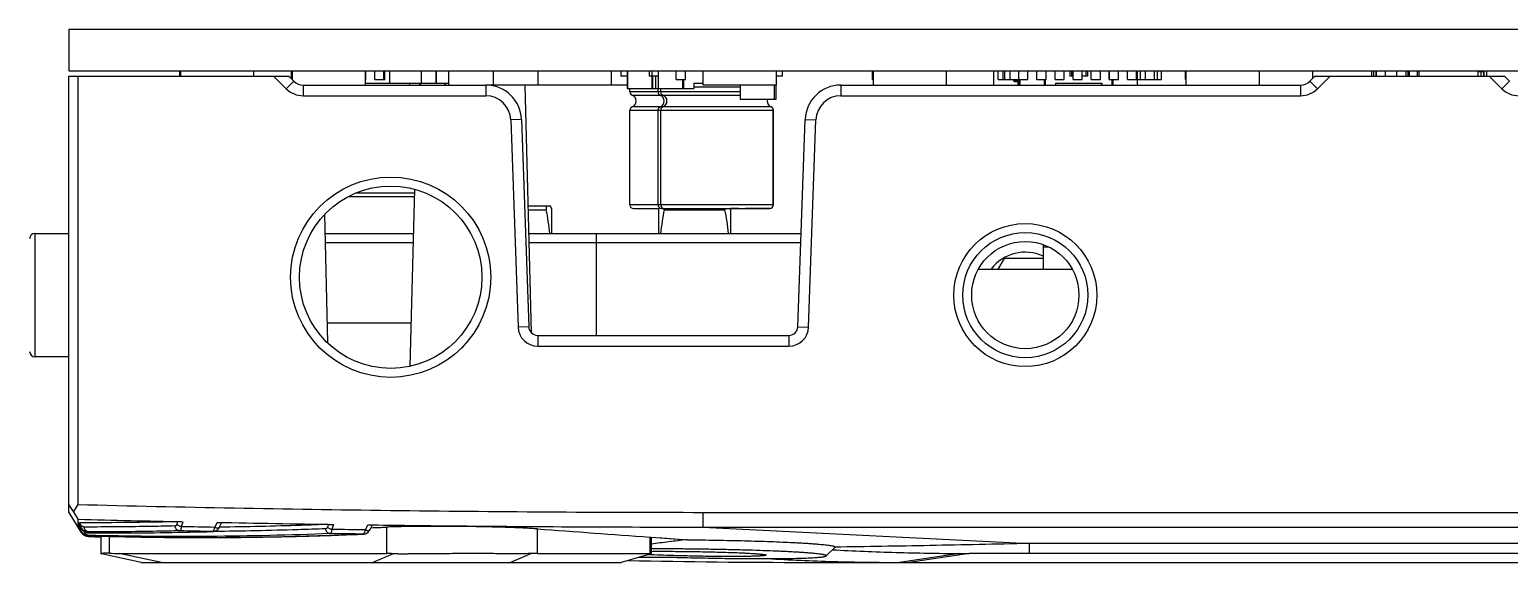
# Model space of a CAD drawing. Header units: millimetres. Extents: x 3299 to 14264, y 1863 to 5555.
# Drawn here: x 3626.4 to 3709.2, y 2399.8 to 2429.6 of the extents above; entities that cross this region are included whole.
import ezdxf

# ---------------------------------------------------------------- set-up
doc = ezdxf.new("R2010")
doc.units = ezdxf.units.MM
doc.layers.add('02___PRT_ALL_AXES', color=7, linetype='Continuous')

msp = doc.modelspace()

# ---------------------------------------------------------------- linework, layer by layer
at = {"color": 7, "linetype": 'Continuous'}
for p, q in [((3628.58801, 2429.64299), (3628.58801, 2427.34299)), ((4228.58801, 2429.64299), (3628.58801, 2429.64299)), ((3628.58801, 2427.34299), (4228.58801, 2427.34299)), ((3634.7914, 2427.04299), (3634.7914, 2427.34299)), ((3634.8422, 2427.04299), (3634.8422, 2427.34299)), ((3638.9316, 2427.04299), (3638.9316, 2427.34299)), ((3641.0414, 2426.8896), (3641.0414, 2427.34299)), ((3641.09223, 2426.83878), (3641.09223, 2427.34299)), ((3645.18163, 2426.54299), (3645.18163, 2427.34299)), ((3645.20187, 2426.843), (3645.20187, 2427.34299)), ((3645.69631, 2426.843), (3645.69631, 2427.34299)), ((3645.69924, 2426.843), (3645.69924, 2427.34299)), ((3646.20724, 2426.843), (3646.20724, 2427.34299)), ((3646.26022, 2426.843), (3646.26022, 2427.34299)), ((3646.53961, 2426.64299), (3646.53961, 2427.34299)), ((3648.31761, 2426.64299), (3648.31761, 2427.34299)), ((3649.13033, 2426.64299), (3649.13033, 2427.34299)), ((3649.15589, 2426.64299), (3649.15589, 2427.34299)), ((3649.83801, 2426.54299), (3649.83801, 2427.34299)), ((3652.33801, 2426.54299), (3652.33801, 2427.34299)), ((3654.8422, 2426.54299), (3654.8422, 2427.34299)), ((3658.9316, 2426.54299), (3658.9316, 2427.34299)), ((3659.46703, 2427.34299), (3659.46703, 2427.04299)), ((3659.81703, 2427.34299), (3659.81703, 2426.34299)), ((3659.84632, 2426.34299), (3659.84632, 2427.34299)), ((3661.04183, 2427.34299), (3661.04183, 2427.04299)), ((3661.19228, 2427.34299), (3661.19228, 2427.04299)), ((3661.54228, 2427.34299), (3661.54228, 2426.34299)), ((3661.57157, 2426.34299), (3661.57157, 2427.34299)), ((3662.56402, 2426.843), (3662.56402, 2427.34299)), ((3663.07202, 2426.843), (3663.07202, 2427.34299)), ((3663.07217, 2426.843), (3663.07217, 2427.34299)), ((3664.07181, 2426.54299), (3664.07181, 2427.34299)), ((3668.16121, 2426.54299), (3668.16121, 2427.34299)), ((3668.49228, 2427.34299), (3668.49228, 2427.04299)), ((3668.49423, 2427.34299), (3668.49423, 2427.04299)), ((3673.5414, 2426.843), (3673.5414, 2427.34299)), ((3673.59223, 2426.54299), (3673.59223, 2427.34299)), ((3677.68163, 2426.54299), (3677.68163, 2427.34299)), ((3680.30357, 2427.34299), (3680.30357, 2426.54299)), ((3680.33286, 2426.54299), (3680.33286, 2427.34299)), ((3680.57336, 2426.843), (3680.57336, 2427.34299)), ((3680.84741, 2426.843), (3680.84741, 2427.34299)), ((3680.85037, 2426.843), (3680.85037, 2427.34299)), ((3680.94615, 2426.843), (3680.94615, 2427.34299)), ((3680.94909, 2426.843), (3680.94909, 2427.34299)), ((3681.24972, 2426.843), (3681.24972, 2427.34299)), ((3681.72622, 2426.843), (3681.72622, 2427.34299)), ((3681.72917, 2426.843), (3681.72917, 2427.34299)), ((3682.23717, 2426.843), (3682.23717, 2427.34299)), ((3682.7386, 2426.843), (3682.7386, 2427.34299)), ((3682.74152, 2426.843), (3682.74152, 2427.34299)), ((3683.24952, 2426.843), (3683.24952, 2427.34299)), ((3683.75095, 2426.843), (3683.75095, 2427.34299)), ((3683.7539, 2426.843), (3683.7539, 2427.34299)), ((3684.2619, 2426.843), (3684.2619, 2427.34299)), ((3684.57279, 2427.34299), (3684.57279, 2427.04299)), ((3684.67279, 2427.34299), (3684.67279, 2427.04299)), ((3684.76333, 2426.843), (3684.76333, 2427.34299)), ((3684.76627, 2426.843), (3684.76627, 2427.34299)), ((3685.27427, 2426.843), (3685.27427, 2427.34299)), ((3685.47279, 2427.34299), (3685.47279, 2427.04299)), ((3685.57279, 2427.34299), (3685.57279, 2427.04299)), ((3685.7757, 2426.843), (3685.7757, 2427.34299)), ((3685.77865, 2426.843), (3685.77865, 2427.34299)), ((3686.28665, 2426.843), (3686.28665, 2427.34299)), ((3686.78806, 2426.843), (3686.78806, 2427.34299)), ((3686.79101, 2426.843), (3686.79101, 2427.34299)), ((3687.29901, 2426.843), (3687.29901, 2427.34299)), ((3687.80044, 2426.843), (3687.80044, 2427.34299)), ((3687.80338, 2426.843), (3687.80338, 2427.34299)), ((3688.31138, 2426.843), (3688.31138, 2427.34299)), ((3688.34351, 2427.34299), (3688.34351, 2426.54299)), ((3688.37279, 2426.54299), (3688.37279, 2427.34299)), ((3688.53045, 2426.843), (3688.53045, 2427.34299)), ((3688.53339, 2426.843), (3688.53339, 2427.34299)), ((3688.81281, 2426.843), (3688.81281, 2427.34299)), ((3688.81576, 2426.843), (3688.81576, 2427.34299)), ((3689.32376, 2426.843), (3689.32376, 2427.34299)), ((3689.49109, 2426.843), (3689.49109, 2427.34299)), ((3689.71202, 2426.843), (3689.71202, 2427.34299)), ((3691.0414, 2426.843), (3691.0414, 2427.34299)), ((3691.09221, 2426.54299), (3691.09221, 2427.34299)), ((3695.18161, 2426.54299), (3695.18161, 2427.34299)), ((3698.17781, 2426.93279), (3698.17781, 2427.34299)), ((3701.47981, 2427.04299), (3701.47981, 2427.34299)), ((3701.5814, 2427.04299), (3701.5814, 2427.34299)), ((3701.71101, 2427.04299), (3701.71101, 2427.34299)), ((3701.71389, 2427.04299), (3701.71389, 2427.34299)), ((3701.7338, 2427.04299), (3701.7338, 2427.34299)), ((3702.2418, 2427.04299), (3702.2418, 2427.34299)), ((3702.87681, 2427.04299), (3702.87681, 2427.34299)), ((3703.38481, 2427.04299), (3703.38481, 2427.34299)), ((3703.49923, 2427.04299), (3703.49923, 2427.34299)), ((3703.50096, 2427.04299), (3703.50096, 2427.34299)), ((3703.58235, 2427.04299), (3703.58235, 2427.34299)), ((3703.58529, 2427.04299), (3703.58529, 2427.34299)), ((3704.01981, 2427.04299), (3704.01981, 2427.34299)), ((3704.12149, 2427.04299), (3704.12149, 2427.34299)), ((3707.42349, 2427.04299), (3707.42349, 2427.34299)), ((3707.42349, 2427.29299), (3707.76345, 2427.29299)), ((3707.56345, 2427.29299), (3707.56345, 2427.04299)), ((3707.71345, 2427.29299), (3707.71345, 2427.04299)), ((3707.7563, 2427.31818), (3707.7563, 2427.34299)), ((3707.76345, 2427.04299), (3707.76345, 2427.29299)), ((3707.89886, 2427.04299), (3707.89886, 2427.34299)), ((3628.58801, 2402.64299), (3628.58801, 2427.04299)), ((3628.58801, 2427.04299), (3640.88801, 2427.04299)), ((3629.08801, 2427.04299), (3629.08801, 2403.08061)), ((3640.03948, 2427.04299), (3640.74408, 2426.3384)), ((3641.16834, 2426.76266), (3640.74408, 2426.3384)), ((3640.88801, 2427.04299), (3641.16834, 2426.76266)), ((3641.08801, 2426.843), (3641.09223, 2426.843)), ((3641.69867, 2426.54299), (3641.69867, 2425.94299)), ((3641.69867, 2426.54299), (3651.90663, 2426.54299)), ((3645.18163, 2426.843), (3645.20187, 2426.843)), ((3645.18163, 2426.64299), (3649.83801, 2426.64299)), ((3645.69631, 2426.843), (3646.26022, 2426.843)), ((3647.64518, 2426.64299), (3647.64518, 2426.54299)), ((3648.20376, 2426.64299), (3648.20376, 2426.54299)), ((3648.27447, 2426.54299), (3648.27447, 2426.64299)), ((3649.13033, 2426.843), (3649.15589, 2426.843)), ((3649.61589, 2426.64299), (3649.61589, 2426.54299)), ((3649.64518, 2426.54299), (3649.64518, 2426.64299)), ((3651.90663, 2426.54299), (3651.90663, 2425.94299)), ((3652.33801, 2426.843), (3652.34223, 2426.843)), ((3654.08801, 2426.54299), (3654.45057, 2412.69729)), ((3659.81703, 2426.54299), (3654.08801, 2426.54299)), ((3659.81703, 2427.04299), (3659.46703, 2427.04299)), ((3659.81703, 2426.34299), (3663.54228, 2426.34299)), ((3659.96703, 2426.15534), (3659.96703, 2426.34299)), ((3661.54228, 2427.04299), (3661.04183, 2427.04299)), ((3661.18774, 2427.04299), (3661.18774, 2426.34299)), ((3661.25845, 2426.34299), (3661.25845, 2427.04299)), ((3661.39183, 2427.04299), (3661.39183, 2426.34299)), ((3661.42112, 2426.34299), (3661.42112, 2427.04299)), ((3661.54183, 2426.15534), (3661.54183, 2426.34299)), ((3661.69228, 2426.15534), (3661.69228, 2426.34299)), ((3662.56402, 2426.843), (3663.07202, 2426.843)), ((3662.91299, 2426.843), (3662.91299, 2426.34299)), ((3662.9837, 2426.34299), (3662.9837, 2426.843)), ((3663.54228, 2426.64299), (3663.54228, 2426.34299)), ((3663.54228, 2426.64299), (3664.07181, 2426.64299)), ((3663.54228, 2426.44299), (3666.14228, 2426.44299)), ((3668.16121, 2426.54299), (3664.07181, 2426.54299)), ((3666.14228, 2426.54299), (3666.14228, 2425.74299)), ((3668.04228, 2426.54299), (3668.04228, 2425.74299)), ((3668.14228, 2425.74299), (3668.14228, 2426.54299)), ((3668.14423, 2425.74299), (3668.14423, 2426.54299)), ((3668.49228, 2427.04299), (3668.16121, 2427.04299)), ((3671.76939, 2426.54299), (3671.76939, 2425.94299)), ((3671.76939, 2426.54299), (3697.47735, 2426.54299)), ((3673.5414, 2426.843), (3673.59223, 2426.843)), ((3680.57336, 2426.843), (3682.23717, 2426.843)), ((3681.42714, 2426.843), (3681.42714, 2426.79299)), ((3681.77279, 2426.79299), (3681.42714, 2426.79299)), ((3681.47714, 2426.74299), (3681.47714, 2426.843)), ((3681.47714, 2426.74299), (3681.77279, 2426.74299)), ((3681.67428, 2426.74299), (3681.67428, 2426.54299)), ((3681.74499, 2426.54299), (3681.74499, 2426.74299)), ((3681.77279, 2426.843), (3681.77279, 2426.54299)), ((3681.80208, 2426.54299), (3681.80208, 2426.843)), ((3682.7386, 2426.843), (3683.24952, 2426.843)), ((3683.14351, 2426.843), (3683.14351, 2426.54299)), ((3683.21422, 2426.54299), (3683.21422, 2426.843)), ((3683.75095, 2426.843), (3684.2619, 2426.843)), ((3683.77279, 2426.64299), (3683.77279, 2426.54299)), ((3683.77279, 2426.64299), (3686.37279, 2426.64299)), ((3684.76333, 2427.04299), (3684.57279, 2427.04299)), ((3684.76333, 2426.843), (3685.27427, 2426.843)), ((3685.57279, 2427.04299), (3685.27427, 2427.04299)), ((3685.7757, 2426.843), (3686.28665, 2426.843)), ((3686.37279, 2426.64299), (3686.37279, 2426.54299)), ((3686.78806, 2426.843), (3687.29901, 2426.843)), ((3686.93137, 2426.843), (3686.93137, 2426.54299)), ((3687.00208, 2426.54299), (3687.00208, 2426.843)), ((3687.80044, 2426.843), (3688.31138, 2426.843)), ((3688.37279, 2426.843), (3689.71202, 2426.843)), ((3691.0414, 2426.843), (3691.09221, 2426.843)), ((3697.47735, 2426.54299), (3697.47735, 2425.94299)), ((3698.00768, 2426.76266), (3698.28801, 2427.04299)), ((3698.00768, 2426.76266), (3698.43194, 2426.3384)), ((3698.28801, 2427.04299), (3708.88801, 2427.04299)), ((3698.43194, 2426.3384), (3699.13654, 2427.04299)), ((3708.03948, 2427.04299), (3708.74408, 2426.3384)), ((3709.16834, 2426.76266), (3708.74408, 2426.3384)), ((3708.88801, 2427.04299), (3709.16834, 2426.76266)), ((3641.69867, 2425.94299), (3651.90663, 2425.94299)), ((3666.14228, 2426.15534), (3659.96703, 2426.15534)), ((3660.0943, 2425.96903), (3666.14228, 2425.96903)), ((3666.14228, 2425.74299), (3668.14423, 2425.74299)), ((3671.76939, 2425.94299), (3697.47735, 2425.94299)), ((3659.96703, 2419.84299), (3659.96703, 2425.13065)), ((3659.96703, 2425.13065), (3667.99423, 2425.13065)), ((3667.86696, 2425.31696), (3660.0943, 2425.31696)), ((3661.54183, 2419.84299), (3661.54183, 2425.13065)), ((3661.69228, 2419.84299), (3661.69228, 2425.13065)), ((3667.99228, 2419.84299), (3667.99228, 2425.13065)), ((3667.99423, 2419.84299), (3667.99423, 2425.13065)), ((3653.90541, 2424.61279), (3653.30578, 2424.59185)), ((3653.30578, 2424.59185), (3653.71042, 2413.00461)), ((3653.90541, 2424.61279), (3654.31005, 2413.02555)), ((3669.36597, 2413.02555), (3669.77061, 2424.61279)), ((3669.77061, 2424.61279), (3670.37024, 2424.59185)), ((3669.96561, 2413.00461), (3670.37024, 2424.59185)), ((3647.67608, 2410.81187), (3647.93513, 2420.70471)), ((3647.92959, 2420.49299), (3644.62025, 2420.49299)), ((3654.26477, 2419.79299), (3655.53168, 2419.79299)), ((3655.28801, 2419.79299), (3655.28801, 2419.57156)), ((3655.58801, 2419.64299), (3655.53176, 2419.79299)), ((3667.99423, 2419.84299), (3659.96703, 2419.84299)), ((3661.58801, 2419.64299), (3661.60784, 2419.69587)), ((3642.89335, 2419.30094), (3643.04346, 2412.13494)), ((3654.27056, 2419.57156), (3655.28801, 2419.57156)), ((3655.58801, 2419.64299), (3655.58801, 2418.24299)), ((3660.16703, 2419.64299), (3661.58801, 2419.64299)), ((3661.58801, 2418.24299), (3661.58801, 2419.64299)), ((3661.74183, 2419.64299), (3667.79228, 2419.64299)), ((3661.88801, 2419.57156), (3661.88801, 2419.64299)), ((3661.88801, 2419.57156), (3665.28801, 2419.57156)), ((3665.28801, 2419.64299), (3665.28801, 2419.57156)), ((3665.58801, 2419.64299), (3665.58801, 2418.24299)), ((3666.06702, 2419.64199), (3665.58801, 2419.64199)), ((3666.06703, 2419.64199), (3666.06703, 2419.64299)), ((3666.44269, 2419.64299), (3666.44269, 2419.64199)), ((3667.79227, 2419.64199), (3666.44269, 2419.64199)), ((3666.59315, 2419.64299), (3666.59315, 2419.64199)), ((3667.79228, 2419.64199), (3667.79228, 2419.64299)), ((3667.79422, 2419.64199), (3667.79228, 2419.64199)), ((3667.79423, 2419.64199), (3667.79423, 2419.64299)), ((3626.68801, 2418.24299), (3626.68801, 2411.34299)), ((3626.68801, 2418.24299), (3628.58801, 2418.24299)), ((3642.91551, 2418.24299), (3647.87067, 2418.24299)), ((3654.30535, 2418.24299), (3669.54817, 2418.24299)), ((3658.08801, 2418.24299), (3658.08801, 2412.54299)), ((3642.92599, 2417.74299), (3647.85757, 2417.74299)), ((3654.31845, 2417.74299), (3669.53071, 2417.74299)), ((3683.08801, 2417.61616), (3683.08801, 2416.24299)), ((3683.08801, 2417.49299), (3683.38506, 2417.49299)), ((3680.90444, 2416.84299), (3680.55803, 2416.24299)), ((3683.08801, 2416.84299), (3680.90444, 2416.84299)), ((3679.46693, 2416.24299), (3684.70909, 2416.24299)), ((3654.31005, 2413.02555), (3653.71042, 2413.00461)), ((3654.80975, 2412.54299), (3654.80975, 2411.94299)), ((3654.80975, 2412.54299), (3668.86628, 2412.54299)), ((3668.86628, 2412.54299), (3668.86628, 2411.94299)), ((3669.36597, 2413.02555), (3669.96561, 2413.00461)), ((3654.80975, 2411.94299), (3668.86628, 2411.94299)), ((3628.58801, 2411.34299), (3626.68801, 2411.34299)), ((3628.83801, 2402.68988), (3628.58801, 2403.0806)), ((3628.58801, 2402.64299), (3629.26236, 2401.52897)), ((3629.08801, 2403.08061), (3628.83801, 2402.68988)), ((3629.10801, 2402.25409), (3628.83801, 2402.68988)), ((3664.04372, 2402.64299), (3664.04372, 2401.81803)), ((3664.04372, 2402.64299), (4193.1323, 2402.64299)), ((3629.08739, 2401.81803), (3629.09306, 2401.85099)), ((3629.08739, 2401.81803), (3629.11424, 2401.81668)), ((3629.09306, 2401.85099), (3629.17834, 2401.71289)), ((3629.09484, 2401.87511), (3629.10086, 2402.00453)), ((3629.21224, 2401.68552), (3629.09484, 2401.87511)), ((3629.18604, 2401.72783), (3629.09484, 2401.87511)), ((3629.10086, 2402.00453), (3629.25569, 2401.76028)), ((3629.10266, 2402.05735), (3629.10801, 2402.25409)), ((3629.27939, 2401.77839), (3629.10266, 2402.05735)), ((3629.17834, 2401.71289), (3629.26881, 2401.56647)), ((3629.17834, 2401.71289), (3629.1999, 2401.678)), ((3629.228, 2401.79639), (3629.17988, 2401.87408)), ((3629.27073, 2401.59109), (3629.18604, 2401.72783)), ((3629.2819, 2401.91094), (3629.18767, 2402.05964)), ((3629.1999, 2401.678), (3629.25833, 2401.58343)), ((3629.27073, 2401.59109), (3629.21224, 2401.68552)), ((3629.27411, 2401.72196), (3629.228, 2401.79639)), ((3629.25569, 2401.76028), (3629.27747, 2401.72593)), ((3629.25569, 2401.76028), (3629.27747, 2401.72593)), ((3629.25833, 2401.58343), (3629.26881, 2401.56647)), ((3629.27073, 2401.59109), (3629.26881, 2401.56647)), ((3629.27939, 2401.77839), (3629.27747, 2401.72593)), ((3629.28078, 2401.77619), (3629.27939, 2401.77839)), ((3629.68846, 2401.54783), (3629.6859, 2401.49476)), ((3629.6859, 2401.49476), (3629.69385, 2401.49456)), ((3629.6859, 2401.49476), (3629.69385, 2401.49475)), ((3629.6859, 2401.49476), (3629.69385, 2401.49471)), ((3629.69381, 2401.54785), (3629.68846, 2401.54783)), ((3629.69381, 2401.54783), (3629.68846, 2401.54783)), ((3629.69385, 2401.49456), (3629.694, 2401.49456)), ((3634.67091, 2402.12106), (3634.62655, 2401.97221)), ((3634.95874, 2402.12015), (3634.8749, 2401.83927)), ((3636.63092, 2401.56837), (3636.64502, 2401.56829)), ((3636.64502, 2401.56829), (3636.64506, 2401.56829)), ((3636.74714, 2401.80107), (3636.88853, 2402.08135)), ((3637.0183, 2401.82483), (3637.01831, 2401.82483)), ((3643.09207, 2401.96847), (3643.04811, 2401.81904)), ((3643.38075, 2401.97037), (3643.29733, 2401.68717)), ((3645.1695, 2401.66026), (3645.31063, 2401.94319)), ((3646.37105, 2400.34299), (3646.37105, 2401.81672)), ((3654.80497, 2400.34299), (3654.80497, 2401.71669)), ((3664.04372, 2401.81803), (3682.31539, 2400.90444)), ((3664.04372, 2401.81803), (3972.34112, 2401.81803)), ((3629.66513, 2401.28851), (3630.39552, 2401.25199)), ((3629.67683, 2401.35555), (3629.67427, 2401.33005)), ((3629.67427, 2401.33005), (3629.689, 2401.32971)), ((3629.67427, 2401.33005), (3629.689, 2401.32961)), ((3629.67427, 2401.33005), (3629.67791, 2401.32991)), ((3630.39552, 2400.31767), (3630.39552, 2401.31697)), ((3630.86535, 2400.35741), (3630.86535, 2401.30849)), ((3634.37559, 2401.24074), (3635.01419, 2401.23665)), ((3634.3756, 2401.24518), (3635.0142, 2401.23911)), ((3639.44293, 2401.26647), (3640.48205, 2401.28566)), ((3639.44295, 2401.2612), (3640.48208, 2401.28036)), ((3644.93126, 2401.42094), (3645.05462, 2401.42516)), ((3644.93127, 2401.41996), (3645.05462, 2401.42516)), ((3645.05462, 2401.42516), (3645.07155, 2401.4252)), ((3645.07155, 2401.4252), (3645.0716, 2401.4252)), ((3661.08806, 2401.25981), (3661.08806, 2400.34299)), ((3661.08806, 2401.2598), (3661.16745, 2401.25408)), ((3661.16637, 2401.23888), (3661.16637, 2400.32994)), ((3661.16745, 2401.25408), (3663.16574, 2401.11073)), ((3671.44267, 2400.69765), (3670.94841, 2400.2034)), ((3682.31539, 2400.34299), (3682.31539, 2400.90444)), ((3960.70078, 2400.90444), (3682.31539, 2400.90444)), ((3630.39552, 2400.31767), (3630.40239, 2400.31343)), ((3632.63353, 2399.84299), (3630.40239, 2400.31343)), ((3633.77256, 2399.84299), (3631.40119, 2400.34299)), ((3631.40119, 2400.34299), (3646.37105, 2400.34299)), ((3632.63351, 2399.84299), (3659.48068, 2399.84299)), ((3646.72289, 2400.32503), (3645.57981, 2399.84299)), ((3654.45789, 2400.33715), (3653.28605, 2399.84299)), ((3654.80497, 2400.34299), (3661.08806, 2400.34299)), ((3661.08806, 2400.29488), (3659.48068, 2399.84299)), ((3669.83099, 2399.84299), (4187.32006, 2399.84299)), ((3678.40599, 2400.34395), (3675.05929, 2399.84299)), ((3678.94287, 2400.34299), (3675.59577, 2399.84299)), ((3946.38458, 2400.34299), (3678.94287, 2400.34299))]:
    msp.add_line(p, q, dxfattribs=at)
for points in [[(3629.3621, 2401.62426), (3629.39857, 2401.59396), (3629.47992, 2401.54427), (3629.57178, 2401.51047), (3629.67191, 2401.49517), (3629.69385, 2401.49456)], [(3629.68846, 2401.54783), (3629.68719, 2401.5208), (3629.68591, 2401.49495)], [(3629.694, 2401.49456), (3631.9917, 2401.49374), (3634.34275, 2401.51865), (3636.64502, 2401.56829)], [(3636.64506, 2401.56829), (3636.67564, 2401.57035), (3636.75505, 2401.58745), (3636.83171, 2401.6217), (3636.90317, 2401.67327), (3636.96535, 2401.74021), (3637.01831, 2401.82483)], [(3637.0183, 2401.82483), (3637.05557, 2401.89872), (3637.1317, 2402.0497), (3637.1409, 2402.06795)], [(3645.0716, 2401.4252), (3645.09992, 2401.42747), (3645.1813, 2401.44605), (3645.25863, 2401.48212), (3645.32839, 2401.53413), (3645.38807, 2401.59966), (3645.4361, 2401.67592), (3645.4403, 2401.68416)], [(3645.4403, 2401.68415), (3645.47763, 2401.75901), (3645.55352, 2401.91122), (3645.56269, 2401.92962)], [(3629.67683, 2401.35555), (3629.67556, 2401.34215), (3629.67427, 2401.33005)], [(3629.67791, 2401.32991), (3634.7892, 2401.23772), (3639.95472, 2401.26963), (3645.07155, 2401.4252)], [(3661.08806, 2401.25981), (3661.78069, 2401.21001), (3662.47324, 2401.16032), (3663.1658, 2401.11074)]]:
    msp.add_lwpolyline(points, dxfattribs=at)
for centre, radius in [((3646.58801, 2415.79299), 5.6), ((3646.58801, 2415.79299), 5.1), ((3682.08801, 2414.79299), 4), ((3682.08801, 2414.79299), 3.5)]:
    msp.add_circle(centre, radius, dxfattribs=at)
for centre, radius, start, end in [((3641.69867, 2427.29299), 1.35, 225, 270), ((3641.69867, 2427.29299), 0.75, 225, 270), ((3651.90663, 2424.54299), 2, 2, 90), ((3671.76939, 2424.54299), 2, 90, 178), ((3681.47714, 2426.79299), 0.05, 180, 270), ((3697.47735, 2427.29299), 0.75, 270, 315), ((3697.47735, 2427.29299), 1.35, 270, 315), ((3709.69867, 2427.29299), 1.35, 225, 270), ((3651.90663, 2424.54299), 1.4, 2, 90), ((3660.16703, 2426.15534), 0.2, 180, 248.6763137), ((3659.96703, 2425.64299), 0.35, 291.3236863, 68.6763137), ((3661.74183, 2426.15534), 0.2, 180, 248.6763137), ((3661.54183, 2425.64299), 0.35, 291.3236863, 68.6763137), ((3661.89228, 2426.15534), 0.2, 180, 248.6763137), ((3661.69228, 2425.64299), 0.35, 291.3236863, 68.6763137), ((3667.99228, 2425.64299), 0.35, 163.3025037, 248.6763137), ((3667.99423, 2425.64299), 0.35, 163.3025037, 248.6763137), ((3671.76939, 2424.54299), 1.4, 90, 178), ((3660.16703, 2425.13065), 0.2, 111.3236863, 180), ((3661.74183, 2425.13065), 0.2, 111.3236863, 180), ((3661.89228, 2425.13065), 0.2, 111.3236863, 180), ((3667.79228, 2425.13065), 0.2, 0, 68.6763137), ((3667.79423, 2425.13065), 0.2, 0, 68.6763137), ((3660.16703, 2419.84299), 0.2, 180, 270), ((3661.74183, 2419.84299), 0.2, 180, 270), ((3661.89228, 2419.84299), 0.2, 180, 270), ((3667.79228, 2419.84299), 0.2, 270, 0), ((3667.79423, 2419.84299), 0.2, 270, 0), ((3626.68801, 2417.94299), 0.3, 90, 180), ((3682.08801, 2414.79299), 2.4, 65.3458782, 142.6044319), ((3654.80975, 2413.04299), 1.1, 182, 270), ((3654.80975, 2413.04299), 0.5, 182, 270), ((3668.86628, 2413.04299), 0.5, 270, 358), ((3668.86628, 2413.04299), 1.1, 270, 358), ((3626.68801, 2411.64299), 0.3, 180, 270), ((3664.05901, 3801.05196), 1399.23443, 268.56867928, 268.80831783), ((3629.6901, 2401.78789), 0.5, 211.1876657, 267.1375948), ((3629.68929, 2401.82491), 0.49355, 211.575357, 212.4241229), ((3629.69253, 2401.85113), 0.49551, 211.6536535, 214.5853468), ((3629.6933, 2401.986), 0.49042, 222.7924337, 227.2231939), ((3629.69397, 2401.98674), 0.49141, 227.2238267, 233.4087744), ((3629.69501, 2401.9881), 0.49312, 233.4056302, 237.7722014), ((3629.69551, 2401.98889), 0.49406, 237.7721473, 244.7857272), ((3629.6957, 2401.98925), 0.49446, 244.7838481, 249.4323311), ((3629.69674, 2401.99321), 0.49857, 257.0158009, 261.5944338), ((3629.6969, 2401.9944), 0.49977, 261.5959573, 268.738434), ((3664.02913, 3799.56209), 1397.74427, 268.88739302, 269.15355903), ((3629.67574, 2401.50086), 0.21261, 267.1405355, 270.467564), ((3669.83099, 2850.34299), 450.5, 268.7335488, 270)]:
    msp.add_arc(centre, radius, start, end, dxfattribs=at)
for centre, major_axis, ratio, start_param, end_param in [((3640.85919, 3102.10389), (4.32598, 700.45481), 0.54995296, -3.11833136, -3.11605511), ((3694.47187, 3099.42326), (1736.89175, -133.10113), 0.40110558, -1.56289763, -1.5592811), ((3627.9845, 2405.93316), (7.86239, -3.5046), 0.55392788, -0.96503923, -0.8931995), ((3650.58801, 2397.84299), (4.97449, -2.23324), 0.22588602, 2.55545446, 2.67542425), ((3650.58801, 2399.50966), (4.99961, 0.70834), 0.08780136, 0.55479302, 0.67326148), ((3660.66637, 2400.25966), (0.49996, 0.07083), 0.08780136, 5.70351432, 6.83797833)]:
    msp.add_ellipse(centre, major_axis=major_axis, ratio=ratio, start_param=start_param, end_param=end_param, dxfattribs=at)
for points, knots in [([(3655.48716, 2418.24304), (3655.46649, 2418.46584), (3655.41125, 2418.91066), (3655.33233, 2419.35179), (3655.28801, 2419.57156)], [0, 0, 0, 0, 0.4995076, 1, 1, 1, 1]), ([(3661.88801, 2419.57156), (3661.8437, 2419.35179), (3661.76477, 2418.91066), (3661.70953, 2418.46584), (3661.68886, 2418.24304)], [0, 0, 0, 0, 0.50049239, 1, 1, 1, 1]), ([(3665.48716, 2418.24304), (3665.46649, 2418.46584), (3665.41125, 2418.91066), (3665.33233, 2419.35179), (3665.28801, 2419.57156)], [0, 0, 0, 0, 0.4995076, 1, 1, 1, 1]), ([(3629.08801, 2403.08061), (3634.91426, 2402.93478), (3646.56559, 2402.71593), (3658.21875, 2402.64299), (3664.04372, 2402.64299)], [0, 0, 0, 0, 0.50013354, 1, 1, 1, 1]), ([(3629.09484, 2401.87511), (3629.09484, 2401.87516), (3629.09504, 2401.87521), (3629.09532, 2401.87527), (3629.09587, 2401.87532), (3629.09658, 2401.87537), (3629.09749, 2401.87541), (3629.09907, 2401.87546), (3629.10149, 2401.8755), (3629.10491, 2401.87551), (3629.10898, 2401.8755), (3629.11368, 2401.87546), (3629.11898, 2401.8754), (3629.12484, 2401.87531), (3629.13373, 2401.87516), (3629.1461, 2401.87491), (3629.16237, 2401.87453), (3629.17384, 2401.87424), (3629.17988, 2401.87408)], [0, 0, 0, 0, 0.00157905, 0.00541502, 0.01159303, 0.02007541, 0.03080784, 0.04373132, 0.07591176, 0.11619354, 0.16419666, 0.21954043, 0.28185517, 0.35084917, 0.42626221, 0.59530652, 0.78708693, 1, 1, 1, 1]), ([(3629.10266, 2402.05735), (3629.10266, 2402.05741), (3629.10281, 2402.05756), (3629.10337, 2402.05777), (3629.10458, 2402.05801), (3629.10657, 2402.05825), (3629.1093, 2402.05848), (3629.11271, 2402.05869), (3629.11678, 2402.05887), (3629.12148, 2402.05904), (3629.12891, 2402.05924), (3629.13956, 2402.05944), (3629.15388, 2402.05958), (3629.17015, 2402.05965), (3629.18163, 2402.05965), (3629.18767, 2402.05964)], [0, 0, 0, 0, 0.00228615, 0.00644061, 0.02138621, 0.04515936, 0.0773722, 0.1176322, 0.16557533, 0.220831, 0.28303676, 0.42718155, 0.59592883, 0.78739799, 1, 1, 1, 1]), ([(3634.67095, 2402.12107), (3634.21406, 2402.11004), (3632.38655, 2402.07183), (3630.55855, 2402.05726), (3629.18767, 2402.05964)], [0, 0, 0, 0, 0.25002564, 1, 1, 1, 1]), ([(3629.25731, 2401.62907), (3629.25512, 2401.64372), (3629.2562, 2401.66727), (3629.26419, 2401.69809), (3629.27045, 2401.71397), (3629.27411, 2401.72196)], [0, 0, 0, 0, 0.46548495, 0.7238057, 1, 1, 1, 1]), ([(3629.27073, 2401.59109), (3629.2673, 2401.59678), (3629.26153, 2401.6091), (3629.25832, 2401.6223), (3629.25731, 2401.62907)], [0, 0, 0, 0, 0.4925069, 1, 1, 1, 1]), ([(3629.29025, 2401.49561), (3629.2875, 2401.49805), (3629.27699, 2401.50808), (3629.26798, 2401.51969), (3629.26236, 2401.52897)], [0, 0, 0, 0, 0.2531043, 1, 1, 1, 1]), ([(3629.27939, 2401.77839), (3629.27415, 2401.78708), (3629.26613, 2401.80682), (3629.26293, 2401.8398), (3629.26816, 2401.87538), (3629.27657, 2401.89899), (3629.2819, 2401.91094)], [0, 0, 0, 0, 0.22145603, 0.45662432, 0.7146591, 1, 1, 1, 1]), ([(3629.27268, 2401.56027), (3629.27651, 2401.55425), (3629.29219, 2401.5307), (3629.30988, 2401.50849), (3629.32409, 2401.49283)], [0, 0, 0, 0, 0.25237325, 1, 1, 1, 1]), ([(3629.29409, 2401.69512), (3629.29232, 2401.69713), (3629.28508, 2401.70563), (3629.27857, 2401.71475), (3629.27411, 2401.72196)], [0, 0, 0, 0, 0.23990842, 1, 1, 1, 1]), ([(3629.27747, 2401.72593), (3629.28159, 2401.71936), (3629.29851, 2401.69373), (3629.31783, 2401.66969), (3629.33342, 2401.65284)], [0, 0, 0, 0, 0.25256007, 1, 1, 1, 1]), ([(3629.35354, 2401.68679), (3629.34673, 2401.6934), (3629.3199, 2401.72098), (3629.29632, 2401.75172), (3629.28078, 2401.77619)], [0, 0, 0, 0, 0.24660925, 1, 1, 1, 1]), ([(3629.41161, 2401.82444), (3629.4001, 2401.82645), (3629.37669, 2401.83274), (3629.34249, 2401.84923), (3629.3091, 2401.87476), (3629.29028, 2401.89771), (3629.2819, 2401.91094)], [0, 0, 0, 0, 0.21860537, 0.45106805, 0.70670856, 1, 1, 1, 1]), ([(3629.32067, 2401.5236), (3629.31747, 2401.52725), (3629.30476, 2401.54213), (3629.29293, 2401.55775), (3629.28458, 2401.56986)], [0, 0, 0, 0, 0.24830687, 1, 1, 1, 1]), ([(3629.36004, 2401.45844), (3629.34691, 2401.4622), (3629.32202, 2401.47195), (3629.29987, 2401.48706), (3629.29025, 2401.49561)], [0, 0, 0, 0, 0.51489736, 1, 1, 1, 1]), ([(3629.31801, 2401.67236), (3629.31594, 2401.67402), (3629.30749, 2401.68108), (3629.29964, 2401.68887), (3629.29409, 2401.69512)], [0, 0, 0, 0, 0.24080003, 1, 1, 1, 1]), ([(3629.67683, 2401.35555), (3629.64433, 2401.35665), (3629.57881, 2401.36532), (3629.48398, 2401.39779), (3629.39531, 2401.45005), (3629.3439, 2401.49721), (3629.32067, 2401.5236)], [0, 0, 0, 0, 0.24131679, 0.48685076, 0.73907221, 1, 1, 1, 1]), ([(3629.32409, 2401.49283), (3629.34102, 2401.47417), (3629.3774, 2401.43974), (3629.4385, 2401.39732), (3629.50409, 2401.36487), (3629.55019, 2401.34992), (3629.57349, 2401.34419)], [0, 0, 0, 0, 0.25677024, 0.50811313, 0.75539319, 1, 1, 1, 1]), ([(3629.68846, 2401.54783), (3629.65847, 2401.54839), (3629.59803, 2401.55498), (3629.5099, 2401.58146), (3629.42636, 2401.62484), (3629.37655, 2401.66448), (3629.35354, 2401.68679)], [0, 0, 0, 0, 0.24267436, 0.48882091, 0.74062829, 1, 1, 1, 1]), ([(3629.4456, 2401.82149), (3629.44278, 2401.82149), (3629.4314, 2401.82173), (3629.42004, 2401.82296), (3629.41161, 2401.82444)], [0, 0, 0, 0, 0.24804328, 1, 1, 1, 1]), ([(3634.53142, 2401.88038), (3634.10765, 2401.87038), (3632.41259, 2401.8355), (3630.71712, 2401.82095), (3629.4456, 2401.82149)], [0, 0, 0, 0, 0.25002401, 1, 1, 1, 1]), ([(3629.63675, 2401.55645), (3629.62396, 2401.5602), (3629.59876, 2401.57017), (3629.56375, 2401.59166), (3629.532, 2401.61926), (3629.50426, 2401.65231), (3629.48118, 2401.69001), (3629.45718, 2401.74552), (3629.44785, 2401.79094), (3629.4456, 2401.82149)], [0, 0, 0, 0, 0.11531653, 0.23307387, 0.35384285, 0.47784404, 0.60500097, 0.73492339, 1, 1, 1, 1]), ([(3629.6253, 2401.36431), (3629.60435, 2401.37054), (3629.56334, 2401.38982), (3629.51133, 2401.43527), (3629.47091, 2401.4945), (3629.45348, 2401.54008), (3629.44723, 2401.56387)], [0, 0, 0, 0, 0.23536328, 0.47991613, 0.73519582, 1, 1, 1, 1]), ([(3629.52199, 2401.5263), (3629.52711, 2401.52438), (3629.5477, 2401.51704), (3629.56877, 2401.51107), (3629.58472, 2401.50739)], [0, 0, 0, 0, 0.25064983, 1, 1, 1, 1]), ([(3629.68846, 2401.54783), (3629.6841, 2401.54802), (3629.66665, 2401.54931), (3629.64935, 2401.55274), (3629.63675, 2401.55645)], [0, 0, 0, 0, 0.24901968, 1, 1, 1, 1]), ([(3634.77689, 2401.60671), (3634.35335, 2401.59673), (3632.6592, 2401.56188), (3630.96464, 2401.54732), (3629.69381, 2401.54783)], [0, 0, 0, 0, 0.250024, 1, 1, 1, 1]), ([(3629.69385, 2401.49471), (3630.27194, 2401.49139), (3632.58449, 2401.48758), (3634.89711, 2401.52161), (3636.63092, 2401.56837)], [0, 0, 0, 0, 0.24998696, 1, 1, 1, 1]), ([(3634.62655, 2401.97221), (3634.62242, 2401.95838), (3634.61221, 2401.93347), (3634.59237, 2401.90759), (3634.57432, 2401.89346), (3634.56051, 2401.88612), (3634.54614, 2401.88162), (3634.5363, 2401.88049), (3634.53142, 2401.88038)], [0, 0, 0, 0, 0.3064487, 0.56595584, 0.68183719, 0.79109091, 0.89629403, 1, 1, 1, 1]), ([(3634.77689, 2401.60671), (3634.76158, 2401.60732), (3634.73073, 2401.61191), (3634.68653, 2401.62849), (3634.6456, 2401.65422), (3634.60929, 2401.68815), (3634.57873, 2401.72918), (3634.54671, 2401.79186), (3634.53429, 2401.84475), (3634.53142, 2401.88038)], [0, 0, 0, 0, 0.114807, 0.23150547, 0.35117604, 0.47451598, 0.60167683, 0.73231675, 1, 1, 1, 1]), ([(3634.8749, 2401.83927), (3634.84971, 2401.84482), (3634.80056, 2401.85917), (3634.73222, 2401.8894), (3634.67318, 2401.92649), (3634.64008, 2401.95644), (3634.62655, 2401.97221)], [0, 0, 0, 0, 0.27078938, 0.53554673, 0.78190688, 1, 1, 1, 1]), ([(3634.67095, 2402.12107), (3634.68908, 2402.1215), (3634.72978, 2402.12207), (3634.82572, 2402.12227), (3634.90353, 2402.1213), (3634.95874, 2402.12015)], [0, 0, 0, 0, 0.18894642, 0.42432944, 1, 1, 1, 1]), ([(3634.8749, 2401.83927), (3634.8727, 2401.82241), (3634.86778, 2401.79032), (3634.8585, 2401.7451), (3634.84779, 2401.70551), (3634.83582, 2401.67207), (3634.82279, 2401.64515), (3634.81054, 2401.62739), (3634.80014, 2401.61714), (3634.79258, 2401.6117), (3634.78485, 2401.6081), (3634.7795, 2401.60695), (3634.77689, 2401.60671)], [0, 0, 0, 0, 0.19351684, 0.36925562, 0.52511655, 0.65983382, 0.772833, 0.86473781, 0.90358757, 0.93842518, 0.97015896, 1, 1, 1, 1]), ([(3636.63092, 2401.56837), (3636.63349, 2401.56862), (3636.63879, 2401.56978), (3636.64652, 2401.57327), (3636.65424, 2401.57848), (3636.66505, 2401.58824), (3636.67825, 2401.60507), (3636.68718, 2401.62054), (3636.69168, 2401.62923)], [0, 0, 0, 0, 0.08709452, 0.18084208, 0.28423261, 0.39943054, 0.67030472, 1, 1, 1, 1]), ([(3636.69168, 2401.62923), (3636.6934, 2401.63257), (3636.70061, 2401.64713), (3636.70685, 2401.66215), (3636.71126, 2401.67383)], [0, 0, 0, 0, 0.23110051, 1, 1, 1, 1]), ([(3642.95344, 2401.72596), (3642.43199, 2401.70559), (3640.3464, 2401.63184), (3638.25972, 2401.58886), (3636.69474, 2401.57396)], [0, 0, 0, 0, 0.25005588, 1, 1, 1, 1]), ([(3636.71126, 2401.67383), (3636.7185, 2401.693), (3636.73188, 2401.73509), (3636.74224, 2401.77798), (3636.74714, 2401.80107)], [0, 0, 0, 0, 0.46472065, 1, 1, 1, 1]), ([(3636.74714, 2401.80107), (3636.76226, 2401.79551), (3636.79222, 2401.78589), (3636.83684, 2401.77597), (3636.8791, 2401.77108), (3636.91787, 2401.77136), (3636.95216, 2401.77684), (3636.98113, 2401.78749), (3637.00396, 2401.80329), (3637.01456, 2401.81741), (3637.0183, 2401.82483)], [0, 0, 0, 0, 0.16526464, 0.32235136, 0.46821709, 0.60079179, 0.71887214, 0.82276537, 0.91484215, 1, 1, 1, 1]), ([(3636.88853, 2402.08135), (3636.90601, 2402.08101), (3636.94029, 2402.08025), (3636.98982, 2402.07884), (3637.03477, 2402.07721), (3637.07291, 2402.07544), (3637.09961, 2402.07382), (3637.11644, 2402.07245), (3637.12453, 2402.07164), (3637.12985, 2402.07099), (3637.13299, 2402.07054), (3637.13558, 2402.0701), (3637.13764, 2402.06967), (3637.13918, 2402.06926), (3637.14014, 2402.0689), (3637.14064, 2402.06858), (3637.14092, 2402.06835), (3637.14096, 2402.06807), (3637.1409, 2402.06795)], [0, 0, 0, 0, 0.20704099, 0.4058719, 0.58654872, 0.73942309, 0.85782163, 0.90317773, 0.9393459, 0.95404384, 0.96654442, 0.97690188, 0.98517469, 0.99143127, 0.99576962, 0.99727621, 0.99840154, 1, 1, 1, 1]), ([(3643.09211, 2401.96847), (3642.58608, 2401.94843), (3640.5621, 2401.87549), (3638.53709, 2401.83154), (3637.01833, 2401.81491)], [0, 0, 0, 0, 0.25005532, 1, 1, 1, 1]), ([(3643.04811, 2401.81904), (3643.04403, 2401.80517), (3643.0339, 2401.78015), (3643.01419, 2401.75405), (3642.99623, 2401.73968), (3642.98247, 2401.73214), (3642.96814, 2401.72743), (3642.95831, 2401.72615), (3642.95344, 2401.72596)], [0, 0, 0, 0, 0.30632104, 0.56611386, 0.68213989, 0.79145399, 0.89657094, 1, 1, 1, 1]), ([(3643.2006, 2401.45232), (3643.18525, 2401.45289), (3643.15433, 2401.45743), (3643.10999, 2401.47395), (3643.06887, 2401.49964), (3643.03234, 2401.53357), (3643.00153, 2401.57461), (3642.96916, 2401.63732), (3642.95647, 2401.69027), (3642.95344, 2401.72596)], [0, 0, 0, 0, 0.11471321, 0.23140105, 0.35112085, 0.47453866, 0.60177235, 0.73244864, 1, 1, 1, 1]), ([(3643.29733, 2401.68717), (3643.27208, 2401.69265), (3643.2228, 2401.70684), (3643.15428, 2401.7368), (3643.10345, 2401.76835), (3643.0693, 2401.79663), (3643.05468, 2401.81148), (3643.04811, 2401.81904)], [0, 0, 0, 0, 0.2708998, 0.53571855, 0.78197882, 0.89504953, 1, 1, 1, 1]), ([(3643.09211, 2401.96847), (3643.11028, 2401.96919), (3643.1511, 2401.9703), (3643.24732, 2401.97155), (3643.32537, 2401.97119), (3643.38075, 2401.97037)], [0, 0, 0, 0, 0.18898372, 0.42434045, 1, 1, 1, 1]), ([(3643.29733, 2401.68717), (3643.2952, 2401.67027), (3643.29044, 2401.6381), (3643.28138, 2401.59271), (3643.27088, 2401.55291), (3643.25909, 2401.51921), (3643.24621, 2401.49199), (3643.23407, 2401.47393), (3643.22375, 2401.46341), (3643.21624, 2401.45777), (3643.20855, 2401.45395), (3643.20321, 2401.45263), (3643.2006, 2401.45232)], [0, 0, 0, 0, 0.19285894, 0.36818688, 0.52388837, 0.65868578, 0.77197147, 0.86429471, 0.90335508, 0.93836563, 0.97019234, 1, 1, 1, 1]), ([(3645.09559, 2401.45543), (3645.09918, 2401.46027), (3645.10622, 2401.47102), (3645.11996, 2401.49635), (3645.12872, 2401.51745), (3645.13426, 2401.53242)], [0, 0, 0, 0, 0.20911051, 0.44555508, 1, 1, 1, 1]), ([(3645.13426, 2401.53242), (3645.14139, 2401.55171), (3645.15455, 2401.59401), (3645.16471, 2401.63708), (3645.1695, 2401.66026)], [0, 0, 0, 0, 0.46505788, 1, 1, 1, 1]), ([(3645.1695, 2401.66026), (3645.18464, 2401.65474), (3645.21465, 2401.6452), (3645.25931, 2401.63537), (3645.30157, 2401.63055), (3645.34031, 2401.63087), (3645.37453, 2401.63635), (3645.4034, 2401.64697), (3645.42611, 2401.6627), (3645.43662, 2401.67678), (3645.4403, 2401.68415)], [0, 0, 0, 0, 0.16562987, 0.32302875, 0.46912285, 0.60181124, 0.71986277, 0.82356565, 0.91529478, 1, 1, 1, 1]), ([(3645.31063, 2401.94319), (3645.32814, 2401.94296), (3645.36246, 2401.94239), (3645.41204, 2401.94119), (3645.4509, 2401.93989), (3645.47906, 2401.93867), (3645.49732, 2401.93774), (3645.5134, 2401.93677), (3645.52716, 2401.93578), (3645.53858, 2401.93477), (3645.54662, 2401.93389), (3645.55189, 2401.93316), (3645.555, 2401.93265), (3645.55756, 2401.93215), (3645.55958, 2401.93166), (3645.5611, 2401.93118), (3645.5621, 2401.9307), (3645.56274, 2401.93022), (3645.56276, 2401.92977), (3645.56269, 2401.92962)], [0, 0, 0, 0, 0.20730327, 0.4063637, 0.5871749, 0.66760257, 0.74002184, 0.80368704, 0.85821039, 0.9034049, 0.9393887, 0.95399117, 0.96639796, 0.97666693, 0.98486221, 0.99106258, 0.9953885, 0.99809505, 1, 1, 1, 1]), ([(3645.31063, 2401.94317), (3646.87173, 2401.92227), (3653.11583, 2401.84912), (3659.36043, 2401.81789), (3664.04372, 2401.81803)], [0, 0, 0, 0, 0.25001672, 1, 1, 1, 1]), ([(3654.80497, 2401.71669), (3654.68202, 2401.72572), (3654.4159, 2401.74278), (3653.98859, 2401.76494), (3653.50784, 2401.7853), (3652.98119, 2401.80354), (3652.41689, 2401.81939), (3651.61527, 2401.83731), (3650.58884, 2401.85232), (3649.5623, 2401.85827), (3648.76044, 2401.85753), (3648.19591, 2401.85436), (3647.669, 2401.84869), (3647.18799, 2401.84068), (3646.76044, 2401.83049), (3646.49412, 2401.82168), (3646.37105, 2401.81672)], [0, 0, 0, 0, 0.04383644, 0.0948139, 0.15214291, 0.21492847, 0.28218954, 0.35287266, 0.50003209, 0.64719705, 0.71788512, 0.78514962, 0.84793373, 0.90525234, 0.95620588, 1, 1, 1, 1]), ([(3629.57349, 2401.34419), (3629.58175, 2401.34215), (3629.61492, 2401.33488), (3629.64884, 2401.331), (3629.67427, 2401.33005)], [0, 0, 0, 0, 0.2505877, 1, 1, 1, 1]), ([(3629.67683, 2401.35555), (3629.67249, 2401.35575), (3629.65509, 2401.35709), (3629.63786, 2401.36057), (3629.6253, 2401.36431)], [0, 0, 0, 0, 0.24915513, 1, 1, 1, 1]), ([(3643.2006, 2401.45232), (3640.94782, 2401.36436), (3636.43956, 2401.26017), (3631.93026, 2401.29981), (3629.67683, 2401.35555)], [0, 0, 0, 0, 0.50004061, 1, 1, 1, 1]), ([(3629.72011, 2401.29287), (3629.71659, 2401.29213), (3629.70252, 2401.28954), (3629.68819, 2401.28834), (3629.67747, 2401.28826)], [0, 0, 0, 0, 0.25114641, 1, 1, 1, 1]), ([(3629.689, 2401.32961), (3630.0795, 2401.31788), (3631.64142, 2401.27532), (3633.20381, 2401.25), (3634.37559, 2401.24074)], [0, 0, 0, 0, 0.25003236, 1, 1, 1, 1]), ([(3629.7995, 2401.32618), (3629.7873, 2401.3182), (3629.76174, 2401.3045), (3629.73406, 2401.2958), (3629.72011, 2401.29287)], [0, 0, 0, 0, 0.50549408, 1, 1, 1, 1]), ([(3635.01419, 2401.23665), (3635.38326, 2401.23484), (3636.85955, 2401.23146), (3638.33587, 2401.2435), (3639.44295, 2401.2612)], [0, 0, 0, 0, 0.24999638, 1, 1, 1, 1]), ([(3640.48208, 2401.28036), (3640.85289, 2401.2881), (3642.33629, 2401.32298), (3643.81933, 2401.3734), (3644.93127, 2401.41996)], [0, 0, 0, 0, 0.24996033, 1, 1, 1, 1]), ([(3645.05462, 2401.42516), (3645.05813, 2401.4256), (3645.06544, 2401.42777), (3645.07586, 2401.4341), (3645.08614, 2401.44349), (3645.09244, 2401.45117), (3645.09559, 2401.45543)], [0, 0, 0, 0, 0.20320275, 0.43145952, 0.69499875, 1, 1, 1, 1]), ([(3661.08806, 2401.2598), (3661.09935, 2401.25899), (3661.11517, 2401.25753), (3661.13461, 2401.25445), (3661.14575, 2401.25202), (3661.15451, 2401.24932), (3661.16025, 2401.24669), (3661.1635, 2401.24432), (3661.16513, 2401.24261), (3661.16614, 2401.24079), (3661.16637, 2401.2395), (3661.16637, 2401.23888)], [0, 0, 0, 0, 0.40427513, 0.56698558, 0.70260481, 0.81132225, 0.89408396, 0.92661762, 0.95414759, 0.97795532, 1, 1, 1, 1]), ([(3663.1658, 2401.11074), (3662.82481, 2401.07376), (3662.15723, 2400.99643), (3661.49092, 2400.90878), (3661.16508, 2400.86304)], [0, 0, 0, 0, 0.5103854, 1, 1, 1, 1]), ([(3663.1658, 2401.11074), (3663.43938, 2401.10781), (3663.98476, 2401.10108), (3664.79729, 2401.08827), (3665.59594, 2401.07273), (3666.37219, 2401.05449), (3667.11779, 2401.03363), (3667.82476, 2401.01028), (3668.48555, 2400.98463), (3669.00406, 2400.96097), (3669.39053, 2400.9409), (3669.65732, 2400.92581), (3669.90769, 2400.91035), (3670.14097, 2400.89456), (3670.35655, 2400.87851), (3670.55387, 2400.86224), (3670.73242, 2400.84581), (3670.89174, 2400.82929), (3671.03142, 2400.81274), (3671.15113, 2400.79623), (3671.23816, 2400.78193), (3671.2975, 2400.7703), (3671.33436, 2400.76211), (3671.36606, 2400.75398), (3671.39257, 2400.74592), (3671.41391, 2400.73796), (3671.42831, 2400.73102), (3671.43706, 2400.72532), (3671.44186, 2400.72136), (3671.44537, 2400.71739), (3671.44761, 2400.71337), (3671.44847, 2400.70926), (3671.44786, 2400.70516), (3671.44586, 2400.70119), (3671.44384, 2400.69882), (3671.44267, 2400.69765)], [0, 0, 0, 0, 0.09860601, 0.19657909, 0.29288605, 0.38650202, 0.47643093, 0.56171392, 0.64144228, 0.71476849, 0.74878522, 0.78091689, 0.81107888, 0.8391929, 0.86518619, 0.88899207, 0.91055077, 0.92980841, 0.94671942, 0.96124493, 0.9733564, 0.97850103, 0.98303728, 0.98696608, 0.99029072, 0.99301934, 0.99516846, 0.9960366, 0.99677689, 0.99740304, 0.99793763, 0.99841634, 0.99888773, 0.99940239, 1, 1, 1, 1]), ([(3682.31539, 2400.90444), (3681.37857, 2400.88238), (3679.52391, 2400.84029), (3676.77257, 2400.78434), (3674.08494, 2400.73613), (3672.31513, 2400.70907), (3671.44198, 2400.69698)], [0, 0, 0, 0, 0.25849433, 0.51174227, 0.75911535, 1, 1, 1, 1]), ([(3630.48924, 2400.34591), (3630.47555, 2400.34379), (3630.45645, 2400.34038), (3630.43313, 2400.33486), (3630.41991, 2400.3311), (3630.40958, 2400.32749), (3630.40285, 2400.3245), (3630.39897, 2400.32212), (3630.39678, 2400.32039), (3630.39552, 2400.31872), (3630.39552, 2400.31767)], [0, 0, 0, 0, 0.41784686, 0.58439492, 0.72254298, 0.83231641, 0.91398269, 0.94455088, 0.9686007, 1, 1, 1, 1]), ([(3630.86535, 2400.35741), (3630.82553, 2400.35952), (3630.75135, 2400.36197), (3630.64851, 2400.36068), (3630.56289, 2400.35538), (3630.51177, 2400.34941), (3630.48924, 2400.34591)], [0, 0, 0, 0, 0.31736172, 0.59062773, 0.81848953, 1, 1, 1, 1]), ([(3654.45789, 2400.33715), (3654.39764, 2400.33528), (3654.27334, 2400.33243), (3654.01049, 2400.32913), (3653.65681, 2400.32796), (3653.2054, 2400.32867), (3652.72203, 2400.33027), (3652.2126, 2400.33199), (3651.68334, 2400.33331), (3651.1407, 2400.33389), (3650.59131, 2400.33351), (3650.04188, 2400.33203), (3649.49913, 2400.32943), (3648.96969, 2400.32579), (3648.53976, 2400.32202), (3648.20732, 2400.3188), (3647.96841, 2400.31643), (3647.7375, 2400.31422), (3647.5153, 2400.31237), (3647.30249, 2400.31125), (3647.1313, 2400.31139), (3646.99953, 2400.31284), (3646.91998, 2400.31452), (3646.85774, 2400.31663), (3646.79738, 2400.31927), (3646.7525, 2400.32223), (3646.72289, 2400.32503)], [0, 0, 0, 0, 0.02337854, 0.04821665, 0.10194712, 0.16054194, 0.22328491, 0.28941018, 0.35811019, 0.42854616, 0.49985809, 0.57117526, 0.64162698, 0.71035239, 0.77650889, 0.80836919, 0.83928744, 0.86916953, 0.89792427, 0.92546396, 0.95170492, 0.96431364, 0.97656911, 0.9825624, 0.98846539, 1, 1, 1, 1]), ([(3662.60804, 2400.12504), (3662.42814, 2400.12475), (3661.72013, 2400.12393), (3661.01211, 2400.12446), (3660.484, 2400.12568)], [0, 0, 0, 0, 0.25409683, 1, 1, 1, 1]), ([(3670.94841, 2400.2034), (3670.94967, 2400.20465), (3670.95179, 2400.20719), (3670.95362, 2400.2116), (3670.95356, 2400.21616), (3670.95161, 2400.22061), (3670.94801, 2400.22492), (3670.94279, 2400.2292), (3670.93595, 2400.23349), (3670.92746, 2400.23781), (3670.91731, 2400.24215), (3670.90057, 2400.24834), (3670.8754, 2400.25595), (3670.84011, 2400.26474), (3670.79822, 2400.27362), (3670.74975, 2400.28257), (3670.69474, 2400.29156), (3670.63323, 2400.30059), (3670.53844, 2400.3132), (3670.40411, 2400.32873), (3670.22421, 2400.34663), (3670.01995, 2400.36441), (3669.79205, 2400.38196), (3669.54132, 2400.39922), (3669.26866, 2400.4161), (3668.97503, 2400.43252), (3668.66151, 2400.44844), (3668.32921, 2400.46377), (3667.8522, 2400.48382), (3667.21858, 2400.50684), (3666.41997, 2400.53093), (3665.57893, 2400.55178), (3664.70768, 2400.56925), (3663.81883, 2400.58329), (3662.92522, 2400.59388), (3662.03966, 2400.60108), (3661.45341, 2400.60374), (3661.16375, 2400.60452)], [0, 0, 0, 0, 0.00054053, 0.00099802, 0.00142761, 0.00189452, 0.00245106, 0.00312908, 0.00394621, 0.00491239, 0.00603355, 0.00731338, 0.01035749, 0.01405584, 0.01841211, 0.02342716, 0.02909967, 0.03542638, 0.04240338, 0.05828766, 0.07670286, 0.09758805, 0.12087224, 0.14647407, 0.1743037, 0.20426238, 0.23624277, 0.27013039, 0.30580283, 0.38197992, 0.4636703, 0.54968832, 0.63878616, 0.72967459, 0.82104362, 0.91158263, 1, 1, 1, 1]), ([(3662.60804, 2400.12504), (3663.12248, 2400.11137), (3663.8917, 2400.09335), (3664.91048, 2400.07481), (3665.65634, 2400.06405), (3666.37862, 2400.05661), (3667.06972, 2400.05265), (3667.72238, 2400.05229), (3668.32977, 2400.05558), (3668.88554, 2400.0625), (3669.31369, 2400.07147), (3669.62607, 2400.08064), (3669.8363, 2400.08814), (3670.02966, 2400.09644), (3670.20565, 2400.10552), (3670.3638, 2400.11534), (3670.50369, 2400.12586), (3670.62496, 2400.137), (3670.7273, 2400.14873), (3670.80054, 2400.15946), (3670.84937, 2400.16861), (3670.87878, 2400.17515), (3670.90329, 2400.18178), (3670.92294, 2400.18849), (3670.93774, 2400.19526), (3670.9456, 2400.20058), (3670.94841, 2400.2034)], [0, 0, 0, 0, 0.1848479, 0.27636965, 0.36599543, 0.45278209, 0.53581831, 0.61423474, 0.68721229, 0.75399019, 0.81387357, 0.84103246, 0.86624081, 0.88943303, 0.91054995, 0.92953704, 0.94634717, 0.96093858, 0.97327845, 0.98334233, 0.98751765, 0.991122, 0.99415888, 0.99663623, 0.99857059, 1, 1, 1, 1]), ([(3667.6738, 2400.05202), (3668.29017, 2400.0171), (3669.52218, 2399.9563), (3671.368, 2399.89098), (3673.2134, 2399.85159), (3674.44309, 2399.84299), (3675.05929, 2399.84299)], [0, 0, 0, 0, 0.25064078, 0.50077046, 0.74982625, 1, 1, 1, 1]), ([(3669.86557, 2399.84581), (3669.86271, 2399.84535), (3669.85125, 2399.84371), (3669.83966, 2399.84299), (3669.83099, 2399.84299)], [0, 0, 0, 0, 0.2507208, 1, 1, 1, 1]), ([(3671.29542, 2400.55035), (3671.88904, 2400.51749), (3673.0752, 2400.45998), (3674.8523, 2400.39708), (3676.62882, 2400.35726), (3677.81272, 2400.34604), (3678.40599, 2400.34395)], [0, 0, 0, 0, 0.25070184, 0.50075916, 0.74982523, 1, 1, 1, 1]), ([(3678.40599, 2400.34395), (3678.45051, 2400.34379), (3678.62947, 2400.34323), (3678.80844, 2400.34299), (3678.94287, 2400.34299)], [0, 0, 0, 0, 0.24879915, 1, 1, 1, 1])]:
    msp.add_open_spline(points, degree=3, knots=knots, dxfattribs=at)
for points in [[(3636.63092, 2401.56837), (3636.0129, 2401.58074), (3635.39489, 2401.59352), (3634.77689, 2401.60671)], [(3636.74714, 2401.80107), (3636.12305, 2401.81339), (3635.49897, 2401.82612), (3634.8749, 2401.83927)], [(3645.1695, 2401.66026), (3644.54543, 2401.66881), (3643.92138, 2401.67778), (3643.29733, 2401.68717)], [(3645.05462, 2401.42516), (3644.43661, 2401.4338), (3643.8186, 2401.44285), (3643.2006, 2401.45232)]]:
    msp.add_open_spline(points, degree=3, dxfattribs=at)
at = {"layer": '02___PRT_ALL_AXES', "color": 7, "linetype": 'Continuous'}
for p, q in [((3654.08801, 2426.54299), (3651.94841, 2426.54299)), ((3647.92435, 2420.29299), (3644.20144, 2420.29299)), ((3643.02025, 2413.24299), (3647.73974, 2413.24299)), ((3661.08427, 2400.27122), (3661.01446, 2400.27436)), ((3661.16014, 2400.26789), (3661.08427, 2400.27122))]:
    msp.add_line(p, q, dxfattribs=at)
msp.add_circle((3682.08801, 2414.79299), 3, dxfattribs=at)
for points, knots in [([(3662.6096, 2400.21672), (3662.35614, 2400.22396), (3661.87292, 2400.23926), (3661.38981, 2400.25793), (3661.16014, 2400.26789)], [0, 0, 0, 0, 0.52448885, 1, 1, 1, 1]), ([(3661.16184, 2400.46123), (3661.31646, 2400.46241), (3661.63833, 2400.46383), (3662.13682, 2400.46346), (3662.66328, 2400.46062), (3663.20756, 2400.4553), (3663.75913, 2400.4475), (3664.30738, 2400.43729), (3664.84172, 2400.42477), (3665.35186, 2400.41012), (3665.82798, 2400.39357), (3666.19923, 2400.378), (3666.47241, 2400.36465), (3666.65709, 2400.35465), (3666.82698, 2400.34443), (3666.98126, 2400.33403), (3667.11919, 2400.32352), (3667.24011, 2400.31296), (3667.32995, 2400.3038), (3667.39286, 2400.29637), (3667.43323, 2400.29108), (3667.46897, 2400.28583), (3667.50005, 2400.28062), (3667.52641, 2400.27547), (3667.54539, 2400.27103), (3667.55817, 2400.26742), (3667.566, 2400.26489), (3667.57264, 2400.26238), (3667.57809, 2400.25989), (3667.58237, 2400.25743), (3667.58549, 2400.25497), (3667.58749, 2400.25247), (3667.58801, 2400.25061), (3667.58801, 2400.24977)], [0, 0, 0, 0, 0.0720414, 0.14995753, 0.23224682, 0.31732242, 0.40354478, 0.48925182, 0.57279265, 0.65256081, 0.72702277, 0.79474976, 0.82567705, 0.85444586, 0.88091936, 0.90497131, 0.9264874, 0.94536688, 0.96152165, 0.96855416, 0.97487935, 0.98049136, 0.98538501, 0.98955688, 0.99300699, 0.99446252, 0.99573961, 0.99684025, 0.99776805, 0.99852923, 0.99913535, 0.99960966, 1, 1, 1, 1]), ([(3667.58801, 2400.24977), (3667.58801, 2400.2491), (3667.58769, 2400.24764), (3667.58637, 2400.24563), (3667.58427, 2400.24368), (3667.58006, 2400.24088), (3667.57264, 2400.23759), (3667.5613, 2400.23394), (3667.54678, 2400.23035), (3667.5291, 2400.2268), (3667.50824, 2400.22333), (3667.48423, 2400.21992), (3667.45708, 2400.2166), (3667.41469, 2400.21207), (3667.35401, 2400.20677), (3667.27211, 2400.20104), (3667.17833, 2400.19571), (3667.07296, 2400.19081), (3666.91033, 2400.18462), (3666.68092, 2400.17836), (3666.37642, 2400.17308), (3666.03595, 2400.16988), (3665.66389, 2400.1688), (3665.26506, 2400.16985), (3664.8446, 2400.17298), (3664.40795, 2400.17813), (3663.96075, 2400.18519), (3663.3601, 2400.19693), (3662.90919, 2400.20816), (3662.6096, 2400.21672)], [0, 0, 0, 0, 0.00040507, 0.00086776, 0.00143006, 0.00211585, 0.00390325, 0.00628448, 0.00927888, 0.01289401, 0.01713268, 0.02199546, 0.02748095, 0.03358599, 0.04763925, 0.06411768, 0.08297179, 0.1041441, 0.12756816, 0.18086842, 0.24219422, 0.31075959, 0.38568309, 0.46599966, 0.55067351, 0.63861162, 0.72867955, 0.81971546, 1, 1, 1, 1])]:
    msp.add_open_spline(points, degree=3, knots=knots, dxfattribs=at)

doc.saveas('drawing.dxf')
